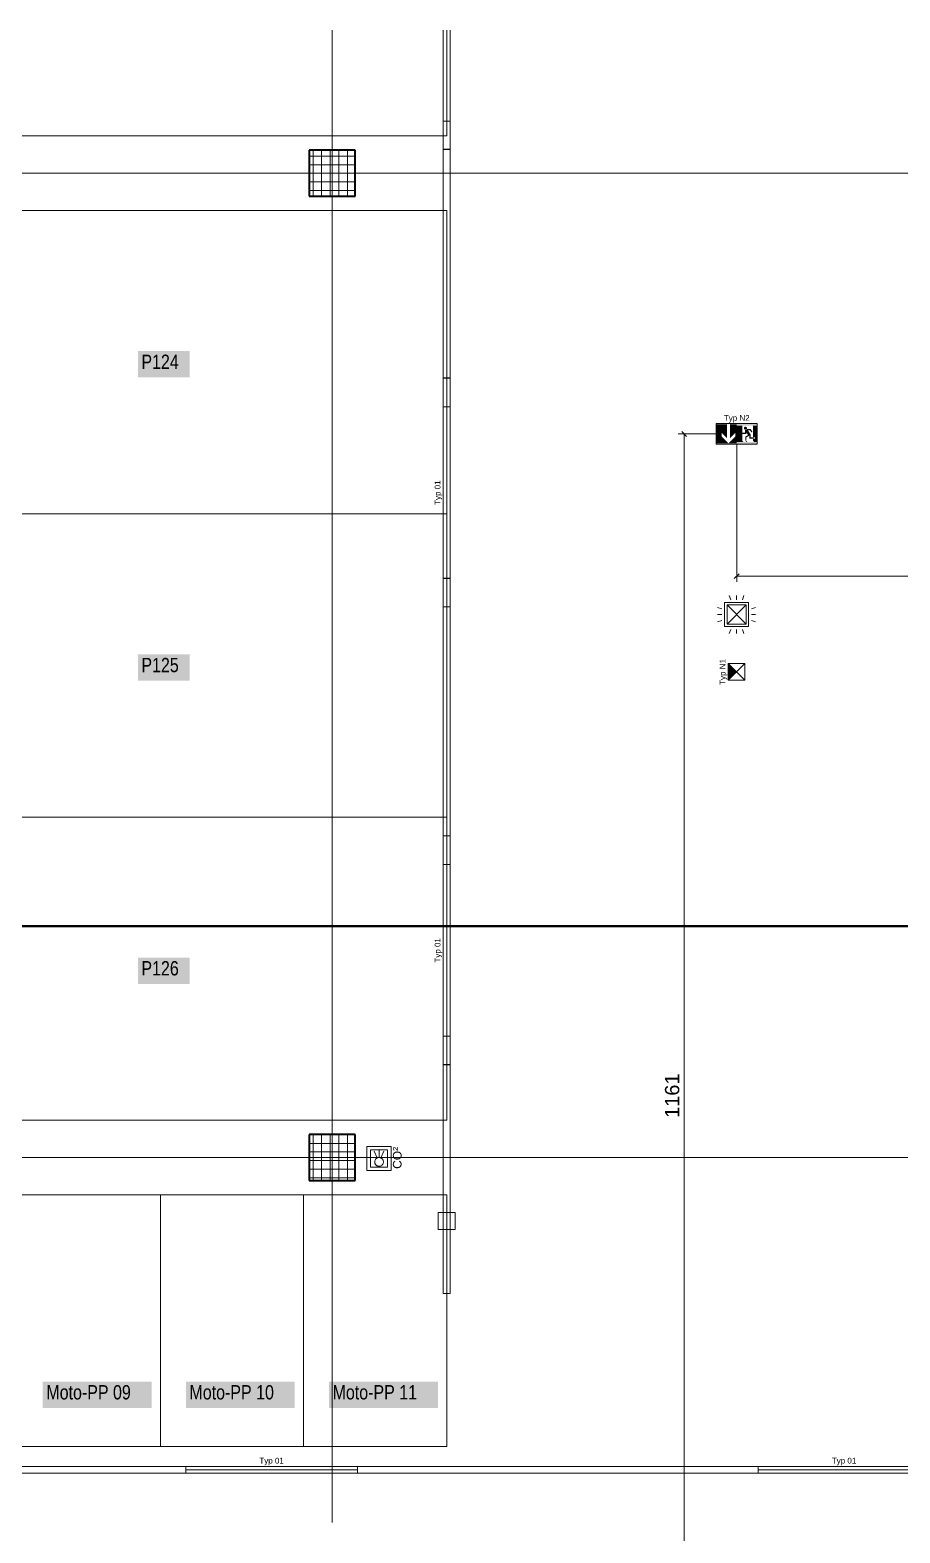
# Model space of a CAD drawing. Extents: x -1132 to 613, y -179 to 712.
# Drawn here: x -405.1 to -253.1, y 94.6 to 357.2 of the extents above; entities that cross this region are included whole.
import ezdxf
from ezdxf.lldxf.tags import DXFTag

# ---------------------------------------------------------------- set-up
doc = ezdxf.new("R2010")
doc.units = 0
doc.layers.get('0').update_dxf_attribs({"lineweight": 13})
for name, color, linetype, lineweight, true_color in [('A-____-MATC-OTLN', 7, 'Strichpunkt - Mittel', 40, 0x0080ff), ('EL01_VVV_Mass', 7, 'Continuous', 13, 0xb2b200), ('EL01_WAN_BUS-KNX', 7, 'Continuous', 13, 0xcc0099), ('EL01_WAN_CO-Anlage', 7, 'Continuous', 13, 0x993300), ('EL01_WAN_Leuchten', 7, 'Continuous', 13, 0x0080ff), ('EL01_WAN_Leuchtentyp', 7, 'Continuous', 13, 0x0099ff), ('EL01_WAN_Licht', 7, 'Continuous', 13, 0x0080ff), ('EL01_WAN_Notbeleuchtungen', 7, 'Continuous', 13, 0x009900), ('EL01_WAN_Notbeleuchtungentyp', 7, 'Continuous', 13, 0x009900)]:
    doc.layers.add(name, color=color, linetype=linetype, lineweight=lineweight, true_color=true_color)
for name, color, linetype, lineweight in [('C-PRKG-____-IDEN', 7, 'Continuous', 5), ('C-PRKG-____-OTLN', 7, 'Continuous', 9), ('S-COLS-____-MCUT', 7, 'Continuous', 35), ('S-COLS-____-OTLN', 7, 'Continuous', 9), ('S-GRID-____-OTLN', 7, 'Continuous', 5)]:
    doc.layers.add(name, color=color, linetype=linetype, lineweight=lineweight)
doc.styles.get("Standard").update_dxf_attribs({"font": 'arial.ttf'})
tags = doc.linetypes.add('_Rasterlinie_', pattern=[0.375, 0.2, -0.05, 0.075, -0.05]).pattern_tags.tags
tags[10:11] = [DXFTag(74, 4), DXFTag(75, 0), DXFTag(340, '0'), DXFTag(46, 1.0), DXFTag(50, 0.0), DXFTag(44, 0.0), DXFTag(45, 0.0)]
tags[8:9] = [DXFTag(74, 4), DXFTag(75, 0), DXFTag(340, '0'), DXFTag(46, 1.0), DXFTag(50, 0.0), DXFTag(44, 0.0), DXFTag(45, 0.0)]
tags[6:7] = [DXFTag(74, 4), DXFTag(75, 0), DXFTag(340, '0'), DXFTag(46, 1.0), DXFTag(50, 0.0), DXFTag(44, 0.0), DXFTag(45, 0.0)]
tags[4:5] = [DXFTag(74, 4), DXFTag(75, 0), DXFTag(340, '0'), DXFTag(46, 1.0), DXFTag(50, 0.0), DXFTag(44, 0.0), DXFTag(45, 0.0)]
tags = doc.linetypes.add('Strichpunkt - Mittel', pattern=[0.35, 0.15, -0.1, 0, -0.1]).pattern_tags.tags
tags[10:11] = [DXFTag(74, 4), DXFTag(75, 0), DXFTag(340, '0'), DXFTag(46, 1.0), DXFTag(50, 0.0), DXFTag(44, 0.0), DXFTag(45, 0.0)]
tags[8:9] = [DXFTag(74, 4), DXFTag(75, 0), DXFTag(340, '0'), DXFTag(46, 1.0), DXFTag(50, 0.0), DXFTag(44, 0.0), DXFTag(45, 0.0)]
tags[6:7] = [DXFTag(74, 4), DXFTag(75, 0), DXFTag(340, '0'), DXFTag(46, 1.0), DXFTag(50, 0.0), DXFTag(44, 0.0), DXFTag(45, 0.0)]
tags[4:5] = [DXFTag(74, 4), DXFTag(75, 0), DXFTag(340, '0'), DXFTag(46, 1.0), DXFTag(50, 0.0), DXFTag(44, 0.0), DXFTag(45, 0.0)]

# ---------------------------------------------------------------- blocks, each defined once
blk = doc.blocks.new('Referenz-A0UJ2V7QXE', base_point=(-1140.16, -173.77))
at = {"layer": 'A-____-MATC-OTLN', "color": 0, "linetype": 'Strichpunkt - Mittel', "ltscale": 0.4}
blk.add_line((-1115.11, 200.56), (174.71, 200.56), dxfattribs=at)
at = {"layer": 'C-PRKG-____-IDEN', "color": 7, "linetype": 'Continuous', "ltscale": 0.13, "true_color": 0xffffff}
for points in [[(-386.24, 296.47), (-377.17, 296.47), (-386.24, 301.07)], [(-377.17, 296.47), (-386.24, 301.07), (-377.17, 301.07)], [(-386.24, 243.48), (-377.17, 243.48), (-386.24, 248.08)], [(-377.17, 243.48), (-386.24, 248.08), (-377.17, 248.08)], [(-386.24, 190.5), (-377.17, 190.5), (-386.24, 195.09)], [(-377.17, 190.5), (-386.24, 195.09), (-377.17, 195.09)], [(-402.84, 116.41), (-383.83, 116.41), (-402.84, 121)], [(-383.83, 116.41), (-402.84, 121), (-383.83, 121)], [(-377.84, 116.4), (-358.83, 116.4), (-377.84, 121)], [(-358.83, 116.4), (-377.84, 121), (-358.83, 121)], [(-352.84, 116.4), (-333.83, 116.4), (-352.84, 121)], [(-333.83, 116.4), (-352.84, 121), (-333.83, 121)]]:
    blk.add_solid(points, dxfattribs=at)
at = {"layer": 'C-PRKG-____-OTLN', "color": 0, "linetype": 'Continuous', "ltscale": 0.13}
for p, q in [((-332.29, 357.16), (-332.29, 338.66)), ((-332.29, 338.66), (-332.29, 357.16)), ((-332.29, 357.16), (-332.29, 338.66)), ((-332.29, 338.66), (-432.29, 338.66)), ((-432.29, 338.66), (-332.29, 338.66)), ((-332.29, 338.66), (-432.29, 338.66)), ((-332.29, 338.66), (-332.29, 338.66)), ((-332.29, 325.63), (-432.29, 325.63)), ((-332.29, 325.63), (-432.29, 325.63)), ((-432.29, 325.63), (-332.29, 325.63)), ((-332.29, 325.63), (-332.29, 272.64)), ((-332.29, 272.64), (-332.29, 325.63)), ((-332.29, 325.63), (-332.29, 272.64)), ((-332.29, 325.63), (-332.29, 325.63)), ((-332.29, 272.64), (-432.29, 272.64)), ((-332.29, 272.64), (-432.29, 272.64)), ((-432.29, 272.64), (-332.29, 272.64)), ((-332.29, 272.64), (-432.29, 272.64)), ((-432.29, 272.64), (-332.29, 272.64)), ((-332.29, 272.64), (-432.29, 272.64)), ((-332.29, 272.64), (-332.29, 219.65)), ((-332.29, 219.65), (-332.29, 272.64)), ((-332.29, 272.64), (-332.29, 219.65)), ((-332.29, 272.64), (-332.29, 272.64)), ((-332.29, 272.64), (-332.29, 272.64)), ((-332.29, 219.65), (-432.29, 219.65)), ((-332.29, 219.65), (-432.29, 219.65)), ((-432.29, 219.65), (-332.29, 219.65)), ((-332.29, 219.65), (-432.29, 219.65)), ((-432.29, 219.65), (-332.29, 219.65)), ((-332.29, 219.65), (-432.29, 219.65)), ((-332.29, 219.65), (-332.29, 166.66)), ((-332.29, 166.66), (-332.29, 219.65)), ((-332.29, 219.65), (-332.29, 166.66)), ((-332.29, 219.65), (-332.29, 219.65)), ((-332.29, 219.65), (-332.29, 219.65)), ((-332.29, 166.66), (-432.29, 166.66)), ((-432.29, 166.66), (-332.29, 166.66)), ((-332.29, 166.66), (-432.29, 166.66)), ((-332.29, 166.66), (-332.29, 166.66)), ((-382.29, 153.66), (-407.29, 153.66)), ((-382.29, 153.66), (-407.29, 153.66)), ((-407.29, 153.66), (-382.29, 153.66)), ((-382.29, 153.66), (-382.29, 109.67)), ((-357.29, 153.66), (-382.29, 153.66)), ((-357.29, 153.66), (-382.29, 153.66)), ((-382.29, 153.66), (-382.29, 109.67)), ((-382.29, 109.67), (-382.29, 153.66)), ((-382.29, 153.66), (-357.29, 153.66)), ((-382.29, 153.66), (-382.29, 153.66)), ((-382.29, 153.66), (-382.29, 109.67)), ((-382.29, 109.67), (-382.29, 153.66)), ((-382.29, 153.66), (-382.29, 109.67)), ((-382.29, 153.66), (-382.29, 153.66)), ((-357.29, 153.66), (-357.29, 109.67)), ((-332.29, 153.66), (-357.29, 153.66)), ((-332.29, 153.66), (-357.29, 153.66)), ((-357.29, 153.66), (-357.29, 109.67)), ((-357.29, 109.67), (-357.29, 153.66)), ((-357.29, 153.66), (-332.29, 153.66)), ((-357.29, 153.66), (-357.29, 153.66)), ((-357.29, 153.66), (-357.29, 109.67)), ((-357.29, 109.67), (-357.29, 153.66)), ((-357.29, 153.66), (-357.29, 109.67)), ((-357.29, 153.66), (-357.29, 153.66)), ((-332.29, 153.66), (-332.29, 109.67)), ((-332.29, 109.67), (-332.29, 153.66)), ((-332.29, 153.66), (-332.29, 109.67)), ((-332.29, 153.66), (-332.29, 153.66)), ((-382.29, 109.67), (-407.29, 109.67)), ((-407.29, 109.67), (-382.29, 109.67)), ((-382.29, 109.67), (-407.29, 109.67)), ((-357.29, 109.67), (-382.29, 109.67)), ((-382.29, 109.67), (-357.29, 109.67)), ((-357.29, 109.67), (-382.29, 109.67)), ((-382.29, 109.67), (-382.29, 109.67)), ((-382.29, 109.67), (-382.29, 109.67)), ((-332.29, 109.67), (-357.29, 109.67)), ((-357.29, 109.67), (-332.29, 109.67)), ((-332.29, 109.67), (-357.29, 109.67)), ((-357.29, 109.67), (-357.29, 109.67)), ((-357.29, 109.67), (-357.29, 109.67)), ((-332.29, 109.67), (-332.29, 109.67))]:
    blk.add_line(p, q, dxfattribs=at)
at = {"layer": 'S-COLS-____-MCUT', "color": 0, "linetype": 'Continuous', "ltscale": 0.35}
for p, q in [((-348.29, 336.16), (-356.29, 336.16)), ((-356.29, 336.16), (-356.29, 328.16)), ((-348.29, 328.16), (-348.29, 336.16)), ((-356.29, 328.16), (-348.29, 328.16)), ((-348.29, 164.16), (-356.29, 164.16)), ((-356.29, 164.16), (-356.29, 156.16)), ((-348.29, 156.16), (-348.29, 164.16)), ((-356.29, 156.16), (-348.29, 156.16))]:
    blk.add_line(p, q, dxfattribs=at)
at = {"layer": 'S-COLS-____-OTLN', "color": 0, "linetype": 'Continuous', "ltscale": 0.13}
for p, q in [((-355.63, 328.16), (-355.63, 336.16)), ((-354.13, 328.16), (-354.13, 336.16)), ((-352.63, 328.16), (-352.63, 336.16)), ((-351.13, 328.16), (-351.13, 336.16)), ((-349.63, 328.16), (-349.63, 336.16)), ((-356.29, 335.13), (-348.29, 335.13)), ((-356.29, 333.63), (-348.29, 333.63)), ((-356.29, 332.13), (-348.29, 332.13)), ((-356.29, 330.63), (-348.29, 330.63)), ((-356.29, 329.13), (-348.29, 329.13)), ((-356.29, 164.13), (-348.29, 164.13)), ((-355.63, 156.16), (-355.63, 164.16)), ((-354.13, 156.16), (-354.13, 164.16)), ((-352.63, 156.16), (-352.63, 164.16)), ((-351.13, 156.16), (-351.13, 164.16)), ((-349.63, 156.16), (-349.63, 164.16)), ((-356.29, 162.63), (-348.29, 162.63)), ((-356.29, 161.13), (-348.29, 161.13)), ((-356.29, 159.63), (-348.29, 159.63)), ((-356.29, 158.13), (-348.29, 158.13)), ((-356.29, 156.63), (-348.29, 156.63))]:
    blk.add_line(p, q, dxfattribs=at)
at = {"layer": 'S-GRID-____-OTLN', "color": 0, "linetype": '_Rasterlinie_', "ltscale": 0.13}
for p, q in [((-352.29, 96.36), (-352.29, 357.16)), ((-1093.73, 332.16), (-191.86, 332.16)), ((-1093.73, 160.16), (174.71, 160.16))]:
    blk.add_line(p, q, dxfattribs=at)
at = {"layer": 'C-PRKG-____-IDEN', "color": 0, "linetype": 'Continuous', "ltscale": 0.13, "char_height": 2.5, "attachment_point": 1}
for s, insert in [('{\\W0.8;\\fArial;P124}', (-385.62, 300.45)), ('{\\W0.8;\\fArial;P125}', (-385.62, 247.46)), ('{\\W0.8;\\fArial;P126}', (-385.62, 194.47)), ('{\\W0.8;\\fArial;Moto-PP 09}', (-402.22, 120.38)), ('{\\W0.8;\\fArial;Moto-PP 10}', (-377.22, 120.38)), ('{\\W0.8;\\fArial;Moto-PP 11}', (-352.22, 120.38))]:
    blk.add_mtext(s, dxfattribs=dict(at, insert=insert))
blk = doc.blocks.new('RZL-Wand_ Unten-A0UJ2V9UXE', base_point=(-285.23, 284.79))
at = {"color": 0, "lineweight": -2}
for p, q in [((-285.23, 288.39), (-278.03, 288.39)), ((-285.23, 284.79), (-285.23, 288.39)), ((-278.03, 288.39), (-278.03, 284.79)), ((-278.03, 284.79), (-285.23, 284.79))]:
    blk.add_line(p, q, dxfattribs=at)
for points in [[(-285.23, 288.26), (-281.63, 288.26), (-285.23, 288.39)], [(-281.63, 288.26), (-285.23, 288.39), (-281.63, 288.39)], [(-285.23, 286.78), (-283.3, 286.78), (-285.23, 288.26)], [(-283.3, 286.78), (-285.23, 288.26), (-283.3, 288.26)], [(-285.23, 286.11), (-284.25, 286.11), (-285.23, 286.78)], [(-284.25, 286.11), (-285.23, 286.78), (-284.25, 286.78)], [(-283.3, 285.83), (-283.3, 286.78), (-284.25, 286.78)], [(-282.82, 286.78), (-281.63, 286.78), (-282.82, 288.26)], [(-281.63, 286.78), (-282.82, 288.26), (-281.63, 288.26)], [(-282.82, 285.83), (-281.88, 286.78), (-282.82, 286.78)], [(-281.88, 286.59), (-281.63, 286.59), (-281.88, 286.78)], [(-281.63, 286.59), (-281.88, 286.78), (-281.63, 286.78)], [(-281.88, 286.11), (-281.63, 286.11), (-281.88, 286.59)], [(-281.63, 286.11), (-281.88, 286.59), (-281.63, 286.59)], [(-281.63, 288.01), (-278.03, 288.01), (-281.63, 288.39)], [(-278.03, 288.01), (-281.63, 288.39), (-278.03, 288.39)], [(-281.63, 286.8), (-280.65, 286.8), (-281.63, 288.01)], [(-280.65, 286.8), (-281.63, 288.01), (-280.65, 288.01)], [(-281.63, 286.57), (-279.97, 286.57), (-281.63, 286.8)], [(-279.97, 286.57), (-281.63, 286.8), (-279.97, 286.8)], [(-281.63, 285.37), (-280.65, 285.37), (-281.63, 286.57)], [(-280.65, 285.37), (-281.63, 286.57), (-280.65, 286.57)], [(-279.83, 287.58), (-280.38, 287.58), (-279.84, 287.66)], [(-280.38, 287.58), (-279.84, 287.66), (-280.37, 287.66)], [(-280.37, 287.51), (-279.83, 287.58), (-280.38, 287.58)], [(-279.84, 287.66), (-280.37, 287.66), (-279.87, 287.72)], [(-280.37, 287.66), (-279.87, 287.72), (-280.34, 287.72)], [(-279.84, 287.51), (-280.37, 287.51), (-279.83, 287.58)], [(-280.34, 287.45), (-279.84, 287.51), (-280.37, 287.51)], [(-279.87, 287.72), (-280.34, 287.72), (-279.91, 287.78)], [(-280.34, 287.72), (-279.91, 287.78), (-280.3, 287.78)], [(-279.87, 287.72), (-280.34, 287.72), (-279.87, 287.72)], [(-280.34, 287.72), (-279.87, 287.72), (-280.34, 287.72)], [(-279.87, 287.45), (-280.34, 287.45), (-279.84, 287.51)], [(-280.3, 287.39), (-279.87, 287.45), (-280.34, 287.45)], [(-279.91, 287.78), (-280.3, 287.78), (-279.97, 287.82)], [(-280.3, 287.78), (-279.97, 287.82), (-280.24, 287.82)], [(-279.91, 287.39), (-280.3, 287.39), (-279.87, 287.45)], [(-280.24, 287.35), (-279.91, 287.39), (-280.3, 287.39)], [(-279.91, 287.39), (-280.3, 287.39), (-279.91, 287.39)], [(-280.3, 287.39), (-279.91, 287.39), (-280.3, 287.39)], [(-279.97, 287.82), (-280.24, 287.82), (-280.04, 287.85)], [(-280.24, 287.82), (-280.04, 287.85), (-280.18, 287.85)], [(-279.97, 287.82), (-280.24, 287.82), (-279.97, 287.82)], [(-280.24, 287.82), (-279.97, 287.82), (-280.24, 287.82)], [(-279.97, 287.35), (-280.24, 287.35), (-279.91, 287.39)], [(-280.18, 287.32), (-279.97, 287.35), (-280.24, 287.35)], [(-280.2, 287.24), (-279.05, 287.24), (-280.2, 287.27)], [(-279.05, 287.24), (-280.2, 287.27), (-279.07, 287.27)], [(-280.2, 287.27), (-279.07, 287.27), (-280, 287.27)], [(-280.2, 286.9), (-279.45, 286.9), (-280.2, 287.24)], [(-279.45, 286.9), (-280.2, 287.24), (-279.66, 287.24)], [(-280.2, 286.8), (-279.97, 286.8), (-280.2, 286.9)], [(-279.97, 286.8), (-280.2, 286.9), (-279.97, 286.9)], [(-280.04, 287.85), (-280.18, 287.85), (-280.11, 287.86)], [(-280.04, 287.32), (-280.18, 287.32), (-279.97, 287.35)], [(-280.11, 287.31), (-280.04, 287.32), (-280.18, 287.32)], [(-280.04, 287.32), (-280.18, 287.32), (-280.04, 287.32)], [(-280.18, 287.32), (-280.04, 287.32), (-280.18, 287.32)], [(-280.13, 286.11), (-279.73, 286.11), (-279.81, 286.3)], [(-280, 287.27), (-279.07, 287.27), (-279.95, 287.29)], [(-279.07, 287.27), (-280, 287.27), (-279.07, 287.27)], [(-279.72, 286.49), (-279.2, 286.49), (-279.97, 286.9)], [(-279.2, 286.49), (-279.97, 286.9), (-279.45, 286.9)], [(-279.95, 287.29), (-279.08, 287.29), (-279.89, 287.33)], [(-279.07, 287.27), (-279.95, 287.29), (-279.08, 287.29)], [(-279.89, 287.33), (-279.11, 287.33), (-279.85, 287.38)], [(-279.08, 287.29), (-279.89, 287.33), (-279.11, 287.33)], [(-279.85, 287.38), (-279.14, 287.38), (-279.81, 287.45)], [(-279.11, 287.33), (-279.85, 287.38), (-279.14, 287.38)], [(-279.14, 287.38), (-279.81, 287.45), (-279.19, 287.45)], [(-279.81, 286.3), (-279.2, 286.3), (-279.66, 286.4)], [(-279.73, 286.11), (-279.81, 286.3), (-279.4, 286.3)], [(-279.66, 286.4), (-279.2, 286.4), (-279.72, 286.49)], [(-279.2, 286.4), (-279.72, 286.49), (-279.2, 286.49)], [(-279.2, 286.3), (-279.66, 286.4), (-279.2, 286.4)], [(-279.4, 285.98), (-279.2, 285.98), (-279.4, 286.3)], [(-279.2, 285.98), (-279.4, 286.3), (-279.2, 286.3)], [(-279.14, 286.97), (-279.05, 287.24), (-279.32, 287.24)], [(-278.86, 286.97), (-279.14, 286.97), (-279.05, 287.24)], [(-279.05, 286.85), (-278.86, 286.97), (-279.14, 286.97)], [(-278.76, 286.59), (-278.03, 286.59), (-278.76, 288.01)], [(-278.03, 286.59), (-278.76, 288.01), (-278.03, 288.01)], [(-278.76, 286.05), (-278.03, 286.05), (-278.76, 286.59)], [(-278.03, 286.05), (-278.76, 286.59), (-278.03, 286.59)], [(-285.23, 284.92), (-283.06, 284.92), (-285.23, 286.11)], [(-283.06, 284.92), (-285.23, 286.11), (-284.25, 286.11)], [(-285.23, 284.79), (-281.63, 284.79), (-285.23, 284.92)], [(-281.63, 284.79), (-285.23, 284.92), (-281.63, 284.92)], [(-283.06, 284.92), (-281.63, 284.92), (-281.88, 286.11)], [(-281.63, 284.92), (-281.88, 286.11), (-281.63, 286.11)], [(-281.63, 285.17), (-280.45, 285.17), (-281.63, 285.37)], [(-280.45, 285.17), (-281.63, 285.37), (-280.65, 285.37)], [(-281.63, 284.79), (-278.03, 284.79), (-281.63, 285.17)], [(-278.03, 284.79), (-281.63, 285.17), (-278.03, 285.17)], [(-280.13, 285.98), (-279.93, 285.98), (-280.13, 286.11)], [(-279.93, 285.98), (-280.13, 286.11), (-279.73, 286.11)], [(-280.13, 285.44), (-279.93, 285.44), (-280.13, 285.98)], [(-279.93, 285.44), (-280.13, 285.98), (-279.93, 285.98)], [(-279.93, 285.17), (-279.73, 285.17), (-280.13, 285.37)], [(-279.73, 285.17), (-280.13, 285.37), (-279.93, 285.37)], [(-279.4, 285.77), (-278.58, 285.77), (-279.4, 285.98)], [(-278.58, 285.77), (-279.4, 285.98), (-278.58, 285.98)], [(-278.76, 285.37), (-278.03, 285.37), (-278.76, 285.71)], [(-278.03, 285.37), (-278.76, 285.71), (-278.03, 285.71)], [(-278.56, 285.17), (-278.03, 285.17), (-278.76, 285.37)], [(-278.03, 285.17), (-278.76, 285.37), (-278.03, 285.37)], [(-278.52, 285.71), (-278.03, 285.71), (-278.52, 286.05)], [(-278.03, 285.71), (-278.52, 286.05), (-278.03, 286.05)]]:
    blk.add_solid(points, dxfattribs=at)
blk = doc.blocks.new('Bemerkung 1-A0UJ2V9WXE', base_point=(-283.87, 288.88))
at = {"color": 0, "lineweight": -2, "insert": (-283.87, 289.88), "char_height": 1, "attachment_point": 1}
blk.add_mtext('{\\fArial;Typ N2}', dxfattribs=at)
blk = doc.blocks.new('LED-Langfeldleuchte 37W-A0UJ2VAGXE', base_point=(-332.88, 341.26))
at = {"color": 0, "linetype": 'ByBlock', "lineweight": -2, "ltscale": 0.13}
for p, q in [((-332.88, 341.27), (-332.88, 357.16)), ((-332.88, 341.26), (-332.88, 357.16)), ((-331.68, 357.16), (-331.68, 341.27)), ((-331.68, 357.16), (-331.68, 341.26)), ((-332.88, 341.27), (-332.88, 341.26)), ((-331.68, 341.27), (-332.88, 341.27)), ((-331.68, 341.26), (-332.88, 341.26)), ((-331.68, 341.27), (-331.68, 341.26))]:
    blk.add_line(p, q, dxfattribs=at)
blk = doc.blocks.new('LED-Langfeldleuchte 37W-A0UJ2VCEXE', base_point=(-377.86, 104.98))
at = {"color": 0, "lineweight": -2}
for p, q in [((-377.86, 104.98), (-377.86, 106.18)), ((-377.86, 105.58), (-347.86, 105.58)), ((-347.86, 104.98), (-347.86, 106.18))]:
    blk.add_line(p, q, dxfattribs=at)
blk = doc.blocks.new('Bemerkung 1-A0UJ2VCGXE', base_point=(-365.01, 106.68))
at = {"color": 0, "lineweight": -2, "insert": (-365.01, 107.68), "char_height": 1, "attachment_point": 1}
blk.add_mtext('{\\fArial;Typ 01}', dxfattribs=at)
blk = doc.blocks.new('Maß-A0UJ2VCIXE', base_point=(-300.48, 53.88))
at = {"color": 0, "lineweight": -2}
for p, q in [((-291.83, 286.59), (-285.23, 286.59)), ((-291.24, 287), (-290.41, 286.17)), ((-290.83, 54.29), (-290.83, 286.59)), ((-289.83, 54.29), (-300.48, 54.29)), ((-291.24, 54.7), (-290.41, 53.88))]:
    blk.add_line(p, q, dxfattribs=at)
at = {"color": 0, "lineweight": -2, "insert": (-294.16, 167.07), "char_height": 2.5, "attachment_point": 1, "rotation": 90}
blk.add_mtext('{\\fArial;1161}', dxfattribs=at)
blk = doc.blocks.new('Notleuchte eckig-A0UJ2VE8XE', base_point=(-283.1, 243.56))
at = {"color": 0, "lineweight": -2}
for p, q in [((-280.18, 243.56), (-283.1, 246.48)), ((-280.18, 246.48), (-283.1, 243.56)), ((-283.1, 243.56), (-283.1, 246.48)), ((-283.1, 246.48), (-280.18, 246.48)), ((-280.18, 246.48), (-280.18, 243.56)), ((-280.18, 243.56), (-283.1, 243.56))]:
    blk.add_line(p, q, dxfattribs=at)
for points in [[(-281.64, 245.02), (-283.1, 245.02), (-283.1, 246.48)], [(-283.1, 243.56), (-281.64, 245.02), (-283.1, 245.02)]]:
    blk.add_solid(points, dxfattribs=at)
blk = doc.blocks.new('Bemerkung 1-A0UJ2VEAXE', base_point=(-284.59, 242.75))
at = {"color": 0, "lineweight": -2, "insert": (-284.59, 242.75), "char_height": 1, "attachment_point": 1, "rotation": 90}
blk.add_mtext('{\\fArial;Typ N1}', dxfattribs=at)
blk = doc.blocks.new('Kabelkanal-A0UJ2VF8XE', base_point=(-932.88, 104.98))
at = {"color": 0, "linetype": 'ByBlock', "lineweight": -2, "ltscale": 0.13}
for p, q in [((-932.88, 106.18), (-232.88, 106.18)), ((-232.88, 104.98), (-932.88, 104.98))]:
    blk.add_line(p, q, dxfattribs=at)
blk = doc.blocks.new('Bewegungsmelder UP-A0UJ2VFAXE', base_point=(-284.96, 251.69))
at = {"color": 0, "lineweight": -2}
for p, q in [((-282.64, 257.63), (-282.92, 258.34)), ((-281.64, 257.63), (-281.64, 258.34)), ((-280.64, 257.63), (-280.36, 258.34)), ((-284.25, 256.02), (-284.96, 256.29)), ((-284.25, 255.02), (-284.96, 255.02)), ((-283.74, 257.12), (-283.74, 252.92)), ((-279.54, 257.12), (-283.74, 257.12)), ((-279.96, 256.7), (-283.32, 256.7)), ((-283.32, 256.7), (-283.32, 253.34)), ((-283.32, 256.7), (-279.96, 253.34)), ((-279.96, 256.7), (-283.32, 253.34)), ((-279.96, 253.34), (-279.96, 256.7)), ((-279.54, 252.92), (-279.54, 257.12)), ((-279.03, 256.02), (-278.32, 256.29)), ((-279.03, 255.02), (-278.32, 255.02)), ((-284.25, 254.01), (-284.96, 253.74)), ((-283.74, 252.92), (-279.54, 252.92)), ((-283.32, 253.34), (-279.96, 253.34)), ((-282.64, 252.4), (-282.92, 251.69)), ((-281.64, 252.4), (-281.64, 251.69)), ((-280.64, 252.4), (-280.36, 251.69)), ((-279.03, 254.01), (-278.32, 253.74))]:
    blk.add_line(p, q, dxfattribs=at)
blk = doc.blocks.new('Deckendose UP-A0UJ2VFQXE', base_point=(-345.61, 158.48))
at = {"color": 0, "lineweight": -2}
for p, q in [((-345.61, 158.48), (-345.61, 161.48)), ((-345.61, 161.48), (-342.61, 161.48)), ((-342.61, 161.48), (-342.61, 158.48)), ((-342.61, 158.48), (-345.61, 158.48))]:
    blk.add_line(p, q, dxfattribs=at)
blk = doc.blocks.new('Maß-A0UJ2VGQXE', base_point=(-282.05, 205.56))
at = {"color": 0, "lineweight": -2}
for p, q in [((-281.63, 260.73), (-281.63, 284.79)), ((-132.28, 262.73), (-132.28, 205.56)), ((-282.05, 261.32), (-281.22, 262.15)), ((-132.28, 261.73), (-281.63, 261.73)), ((-132.7, 261.32), (-131.87, 262.15))]:
    blk.add_line(p, q, dxfattribs=at)
at = {"color": 0, "lineweight": -2, "insert": (-209.71, 265.07), "char_height": 2.5, "attachment_point": 1}
blk.add_mtext('{\\fArial;747}', dxfattribs=at)
blk = doc.blocks.new('LED-Langfeldleuchte 37W-A0UJ2VJSXE', base_point=(-332.88, 261.35))
at = {"color": 0, "linetype": 'ByBlock', "lineweight": -2, "ltscale": 0.13}
for p, q in [((-332.88, 291.35), (-332.88, 291.35)), ((-332.88, 261.36), (-332.88, 291.35)), ((-332.88, 291.35), (-331.68, 291.35)), ((-332.88, 261.35), (-332.88, 291.35)), ((-332.88, 291.35), (-331.68, 291.35)), ((-331.68, 291.35), (-331.68, 291.35)), ((-331.68, 291.35), (-331.68, 261.36)), ((-331.68, 291.35), (-331.68, 261.35)), ((-332.88, 261.36), (-332.88, 261.35)), ((-331.68, 261.36), (-332.88, 261.36)), ((-331.68, 261.35), (-332.88, 261.35)), ((-331.68, 261.36), (-331.68, 261.35))]:
    blk.add_line(p, q, dxfattribs=at)
blk = doc.blocks.new('Bemerkung 1-A0UJ2VJUXE', base_point=(-334.38, 274.2))
at = {"color": 0, "lineweight": -2, "insert": (-334.38, 274.2), "char_height": 1, "attachment_point": 1, "rotation": 90}
blk.add_mtext('{\\fArial;Typ 01}', dxfattribs=at)
blk = doc.blocks.new('Deckendose UP-A0UJ2VKOXE', base_point=(-333.78, 147.56))
at = {"color": 0, "lineweight": -2}
for p, q in [((-333.78, 147.56), (-333.78, 150.56)), ((-333.78, 150.56), (-330.78, 150.56)), ((-330.78, 150.56), (-330.78, 147.56)), ((-330.78, 147.56), (-333.78, 147.56))]:
    blk.add_line(p, q, dxfattribs=at)
blk = doc.blocks.new('Kabelkanal-A0UJ2VNGXE', base_point=(-332.88, 216.36))
at = {"color": 0, "linetype": 'ByBlock', "lineweight": -2, "ltscale": 0.13}
for p, q in [((-332.88, 256.38), (-332.88, 256.36)), ((-332.88, 256.38), (-331.68, 256.38)), ((-332.88, 216.39), (-332.88, 256.38)), ((-332.88, 256.36), (-331.68, 256.36)), ((-332.88, 216.36), (-332.88, 256.36)), ((-331.68, 256.38), (-331.68, 256.36)), ((-331.68, 256.38), (-331.68, 216.39)), ((-331.68, 256.36), (-331.68, 216.36)), ((-332.88, 216.39), (-332.88, 216.36)), ((-331.68, 216.39), (-332.88, 216.39)), ((-331.68, 216.36), (-332.88, 216.36)), ((-331.68, 216.39), (-331.68, 216.36))]:
    blk.add_line(p, q, dxfattribs=at)
blk = doc.blocks.new('Kabelkanal-A0UJ2VNOXE', base_point=(-332.88, 256.36))
at = {"color": 0, "linetype": 'ByBlock', "lineweight": -2, "ltscale": 0.13}
for p, q in [((-332.88, 296.37), (-332.88, 296.35)), ((-332.88, 296.37), (-331.68, 296.37)), ((-332.88, 256.38), (-332.88, 296.37)), ((-332.88, 296.35), (-331.68, 296.35)), ((-332.88, 256.36), (-332.88, 296.35)), ((-331.68, 296.37), (-331.68, 296.35)), ((-331.68, 296.37), (-331.68, 256.38)), ((-331.68, 296.35), (-331.68, 256.36)), ((-332.88, 256.38), (-332.88, 256.36)), ((-331.68, 256.38), (-332.88, 256.38)), ((-331.68, 256.36), (-332.88, 256.36)), ((-331.68, 256.38), (-331.68, 256.36))]:
    blk.add_line(p, q, dxfattribs=at)
blk = doc.blocks.new('Kabelkanal-A0UJ2VNWXE', base_point=(-332.88, 296.35))
at = {"color": 0, "linetype": 'ByBlock', "lineweight": -2, "ltscale": 0.13}
for p, q in [((-332.88, 336.37), (-332.88, 336.34)), ((-332.88, 336.37), (-331.68, 336.37)), ((-332.88, 296.37), (-332.88, 336.37)), ((-332.88, 336.34), (-331.68, 336.34)), ((-332.88, 296.35), (-332.88, 336.34)), ((-331.68, 336.37), (-331.68, 336.34)), ((-331.68, 336.37), (-331.68, 296.37)), ((-331.68, 336.34), (-331.68, 296.35)), ((-332.88, 296.37), (-332.88, 296.35)), ((-331.68, 296.37), (-332.88, 296.37)), ((-331.68, 296.35), (-332.88, 296.35)), ((-331.68, 296.37), (-331.68, 296.35))]:
    blk.add_line(p, q, dxfattribs=at)
blk = doc.blocks.new('Kabelkanal-A0UJ2VO8XE', base_point=(-332.88, 176.37))
at = {"color": 0, "linetype": 'ByBlock', "lineweight": -2, "ltscale": 0.13}
for p, q in [((-332.88, 216.39), (-332.88, 216.36)), ((-332.88, 216.39), (-331.68, 216.39)), ((-332.88, 176.4), (-332.88, 216.39)), ((-332.88, 216.36), (-331.68, 216.36)), ((-332.88, 176.37), (-332.88, 216.36)), ((-331.68, 216.39), (-331.68, 216.36)), ((-331.68, 216.39), (-331.68, 176.4)), ((-331.68, 216.36), (-331.68, 176.37)), ((-332.88, 176.4), (-332.88, 176.37)), ((-331.68, 176.4), (-332.88, 176.4)), ((-331.68, 176.37), (-332.88, 176.37)), ((-331.68, 176.4), (-331.68, 176.37))]:
    blk.add_line(p, q, dxfattribs=at)
blk = doc.blocks.new('Kabelkanal-A0UJ2VOOXE', base_point=(-332.88, 136.38))
at = {"color": 0, "linetype": 'ByBlock', "lineweight": -2, "ltscale": 0.13}
for p, q in [((-332.88, 176.4), (-332.88, 176.37)), ((-332.88, 176.4), (-331.68, 176.4)), ((-332.88, 136.4), (-332.88, 176.4)), ((-332.88, 176.37), (-331.68, 176.37)), ((-332.88, 136.38), (-332.88, 176.37)), ((-331.68, 176.4), (-331.68, 176.37)), ((-331.68, 176.4), (-331.68, 136.4)), ((-331.68, 176.37), (-331.68, 136.38)), ((-332.88, 136.4), (-332.88, 136.38)), ((-331.68, 136.4), (-332.88, 136.4)), ((-331.68, 136.38), (-332.88, 136.38)), ((-331.68, 136.4), (-331.68, 136.38))]:
    blk.add_line(p, q, dxfattribs=at)
blk = doc.blocks.new('LED-Langfeldleuchte 37W-A0UJ2VOUXE', base_point=(-277.86, 104.98))
at = {"color": 0, "lineweight": -2}
for p, q in [((-277.86, 104.98), (-277.86, 106.18)), ((-277.86, 105.58), (-247.86, 105.58)), ((-247.86, 104.98), (-247.86, 106.18))]:
    blk.add_line(p, q, dxfattribs=at)
blk = doc.blocks.new('Bemerkung 1-A0UJ2VOWXE', base_point=(-265.01, 106.68))
at = {"color": 0, "lineweight": -2, "insert": (-265.01, 107.68), "char_height": 1, "attachment_point": 1}
blk.add_mtext('{\\fArial;Typ 01}', dxfattribs=at)
blk = doc.blocks.new('LED-Langfeldleuchte 37W-A0UJ2VOYXE', base_point=(-332.88, 181.37))
at = {"color": 0, "linetype": 'ByBlock', "lineweight": -2, "ltscale": 0.13}
for p, q in [((-332.88, 211.37), (-332.88, 211.36)), ((-332.88, 181.37), (-332.88, 211.37)), ((-332.88, 211.37), (-331.68, 211.37)), ((-332.88, 181.37), (-332.88, 211.36)), ((-332.88, 211.36), (-331.68, 211.36)), ((-331.68, 211.37), (-331.68, 211.36)), ((-331.68, 211.37), (-331.68, 181.37)), ((-331.68, 211.36), (-331.68, 181.37)), ((-332.88, 181.37), (-332.88, 181.37)), ((-331.68, 181.37), (-332.88, 181.37)), ((-331.68, 181.37), (-332.88, 181.37)), ((-331.68, 181.37), (-331.68, 181.37))]:
    blk.add_line(p, q, dxfattribs=at)
blk = doc.blocks.new('Bemerkung 1-A0UJ2VP0XE', base_point=(-334.38, 194.22))
at = {"color": 0, "lineweight": -2, "insert": (-334.38, 194.22), "char_height": 1, "attachment_point": 1, "rotation": 90}
blk.add_mtext('{\\fArial;Typ 01}', dxfattribs=at)
blk = doc.blocks.new('Gasmelder-A0UJ2VP6XE', base_point=(-346.21, 157.88))
at = {"color": 0, "linetype": 'ByBlock', "lineweight": -2, "ltscale": 0.13}
for p, q in [((-346.21, 157.88), (-346.21, 162.08)), ((-346.21, 162.08), (-342.01, 162.08)), ((-344.43, 160.07), (-344.98, 161.25)), ((-344.11, 160.14), (-344.11, 161.44)), ((-343.78, 160.07), (-343.24, 161.25)), ((-342.01, 162.08), (-342.01, 157.88)), ((-342.01, 157.88), (-346.21, 157.88)), ((-344.86, 159.48), (-344.87, 159.38)), ((-344.87, 159.38), (-344.86, 159.28)), ((-344.84, 159.58), (-344.86, 159.48)), ((-344.86, 159.28), (-344.84, 159.19)), ((-344.81, 159.67), (-344.84, 159.58)), ((-344.84, 159.19), (-344.81, 159.09)), ((-344.76, 159.76), (-344.81, 159.67)), ((-344.81, 159.09), (-344.76, 159)), ((-344.71, 159.85), (-344.76, 159.76)), ((-344.76, 159), (-344.71, 158.92)), ((-344.64, 159.92), (-344.71, 159.85)), ((-344.71, 158.92), (-344.64, 158.85)), ((-344.57, 159.99), (-344.64, 159.92)), ((-344.64, 158.85), (-344.57, 158.78)), ((-344.49, 160.04), (-344.57, 159.99)), ((-344.57, 158.78), (-344.49, 158.72)), ((-344.4, 160.09), (-344.49, 160.04)), ((-344.49, 158.72), (-344.4, 158.68)), ((-344.3, 160.12), (-344.4, 160.09)), ((-344.4, 158.68), (-344.3, 158.65)), ((-344.21, 160.14), (-344.3, 160.12)), ((-344.3, 158.65), (-344.21, 158.63)), ((-344.11, 160.14), (-344.21, 160.14)), ((-344.21, 158.63), (-344.11, 158.62)), ((-344.01, 160.14), (-344.11, 160.14)), ((-344.11, 158.62), (-344.01, 158.63)), ((-343.91, 160.12), (-344.01, 160.14)), ((-344.01, 158.63), (-343.91, 158.65)), ((-343.81, 160.09), (-343.91, 160.12)), ((-343.91, 158.65), (-343.81, 158.68)), ((-343.73, 160.04), (-343.81, 160.09)), ((-343.81, 158.68), (-343.73, 158.72)), ((-343.64, 159.99), (-343.73, 160.04)), ((-343.73, 158.72), (-343.64, 158.78)), ((-343.57, 159.92), (-343.64, 159.99)), ((-343.64, 158.78), (-343.57, 158.85)), ((-343.5, 159.85), (-343.57, 159.92)), ((-343.57, 158.85), (-343.5, 158.92)), ((-343.45, 159.76), (-343.5, 159.85)), ((-343.5, 158.92), (-343.45, 159)), ((-343.4, 159.67), (-343.45, 159.76)), ((-343.45, 159), (-343.4, 159.09)), ((-343.37, 159.58), (-343.4, 159.67)), ((-343.4, 159.09), (-343.37, 159.19)), ((-343.35, 159.48), (-343.37, 159.58)), ((-343.37, 159.19), (-343.35, 159.28)), ((-343.34, 159.38), (-343.35, 159.48)), ((-343.35, 159.28), (-343.34, 159.38))]:
    blk.add_line(p, q, dxfattribs=at)
blk = doc.blocks.new('Bemerkung 1-A0UJ2VP8XE', base_point=(-341.68, 158.17))
at = {"color": 0, "lineweight": -2, "insert": (-341.68, 158.17), "char_height": 1.5, "attachment_point": 1, "rotation": 90}
blk.add_mtext('{\\fArial;CO²}', dxfattribs=at)
blk = doc.blocks.new('Kabelkanal-A0UJ2VQ6XE', base_point=(-332.88, 336.3))
at = {"color": 0, "linetype": 'ByBlock', "lineweight": -2, "ltscale": 0.13}
for p, q in [((-332.88, 336.32), (-332.88, 357.16)), ((-332.88, 336.3), (-332.88, 357.16)), ((-331.68, 357.16), (-331.68, 336.32)), ((-331.68, 357.16), (-331.68, 336.3)), ((-332.88, 336.32), (-332.88, 336.3)), ((-331.68, 336.32), (-332.88, 336.32)), ((-331.68, 336.3), (-332.88, 336.3)), ((-331.68, 336.32), (-331.68, 336.3))]:
    blk.add_line(p, q, dxfattribs=at)

msp = doc.modelspace()

# ---------------------------------------------------------------- block references
at = {"color": 9, "lineweight": 25, "ltscale": 0.25, "true_color": 0xc0c0c0}
msp.add_blockref('Referenz-A0UJ2V7QXE', (-1140.16, -173.77), dxfattribs=at)
at = {"layer": 'EL01_VVV_Mass', "linetype": 'Continuous', "ltscale": 0.13}
for name, p in [('Maß-A0UJ2VCIXE', (-300.48, 53.88)), ('Maß-A0UJ2VGQXE', (-282.05, 205.56))]:
    msp.add_blockref(name, p, dxfattribs=at)
at = {"layer": 'EL01_WAN_BUS-KNX', "linetype": 'Continuous', "ltscale": 0.13}
msp.add_blockref('Bewegungsmelder UP-A0UJ2VFAXE', (-284.96, 251.69), dxfattribs=at)
at = {"layer": 'EL01_WAN_CO-Anlage', "ltscale": 0.13}
for name, p in [('Gasmelder-A0UJ2VP6XE', (-346.21, 157.88)), ('Bemerkung 1-A0UJ2VP8XE', (-341.68, 158.17))]:
    msp.add_blockref(name, p, dxfattribs=at)
at = {"layer": 'EL01_WAN_Leuchten', "ltscale": 0.13}
for name, p in [('LED-Langfeldleuchte 37W-A0UJ2VAGXE', (-332.88, 341.26)), ('Kabelkanal-A0UJ2VQ6XE', (-332.88, 336.3)), ('Kabelkanal-A0UJ2VNWXE', (-332.88, 296.35)), ('Kabelkanal-A0UJ2VNOXE', (-332.88, 256.36)), ('LED-Langfeldleuchte 37W-A0UJ2VJSXE', (-332.88, 261.35)), ('Kabelkanal-A0UJ2VNGXE', (-332.88, 216.36)), ('Kabelkanal-A0UJ2VO8XE', (-332.88, 176.37)), ('LED-Langfeldleuchte 37W-A0UJ2VOYXE', (-332.88, 181.37)), ('Kabelkanal-A0UJ2VOOXE', (-332.88, 136.38)), ('Kabelkanal-A0UJ2VF8XE', (-932.88, 104.98)), ('LED-Langfeldleuchte 37W-A0UJ2VCEXE', (-377.86, 104.98)), ('LED-Langfeldleuchte 37W-A0UJ2VOUXE', (-277.86, 104.98))]:
    msp.add_blockref(name, p, dxfattribs=at)
at = {"layer": 'EL01_WAN_Leuchtentyp', "ltscale": 0.13}
for name, p in [('Bemerkung 1-A0UJ2VJUXE', (-334.38, 274.2)), ('Bemerkung 1-A0UJ2VP0XE', (-334.38, 194.22)), ('Bemerkung 1-A0UJ2VCGXE', (-365.01, 106.68)), ('Bemerkung 1-A0UJ2VOWXE', (-265.01, 106.68))]:
    msp.add_blockref(name, p, dxfattribs=at)
at = {"layer": 'EL01_WAN_Licht', "linetype": 'Continuous', "ltscale": 0.13}
for name, p in [('Deckendose UP-A0UJ2VFQXE', (-345.61, 158.48)), ('Deckendose UP-A0UJ2VKOXE', (-333.78, 147.56))]:
    msp.add_blockref(name, p, dxfattribs=at)
at = {"layer": 'EL01_WAN_Notbeleuchtungen', "linetype": 'Continuous', "ltscale": 0.13}
for name, p in [('RZL-Wand_ Unten-A0UJ2V9UXE', (-285.23, 284.79)), ('Notleuchte eckig-A0UJ2VE8XE', (-283.1, 243.56))]:
    msp.add_blockref(name, p, dxfattribs=at)
at = {"layer": 'EL01_WAN_Notbeleuchtungentyp', "linetype": 'Continuous', "ltscale": 0.13}
for name, p in [('Bemerkung 1-A0UJ2V9WXE', (-283.87, 288.88)), ('Bemerkung 1-A0UJ2VEAXE', (-284.59, 242.75))]:
    msp.add_blockref(name, p, dxfattribs=at)

doc.saveas('drawing.dxf')
